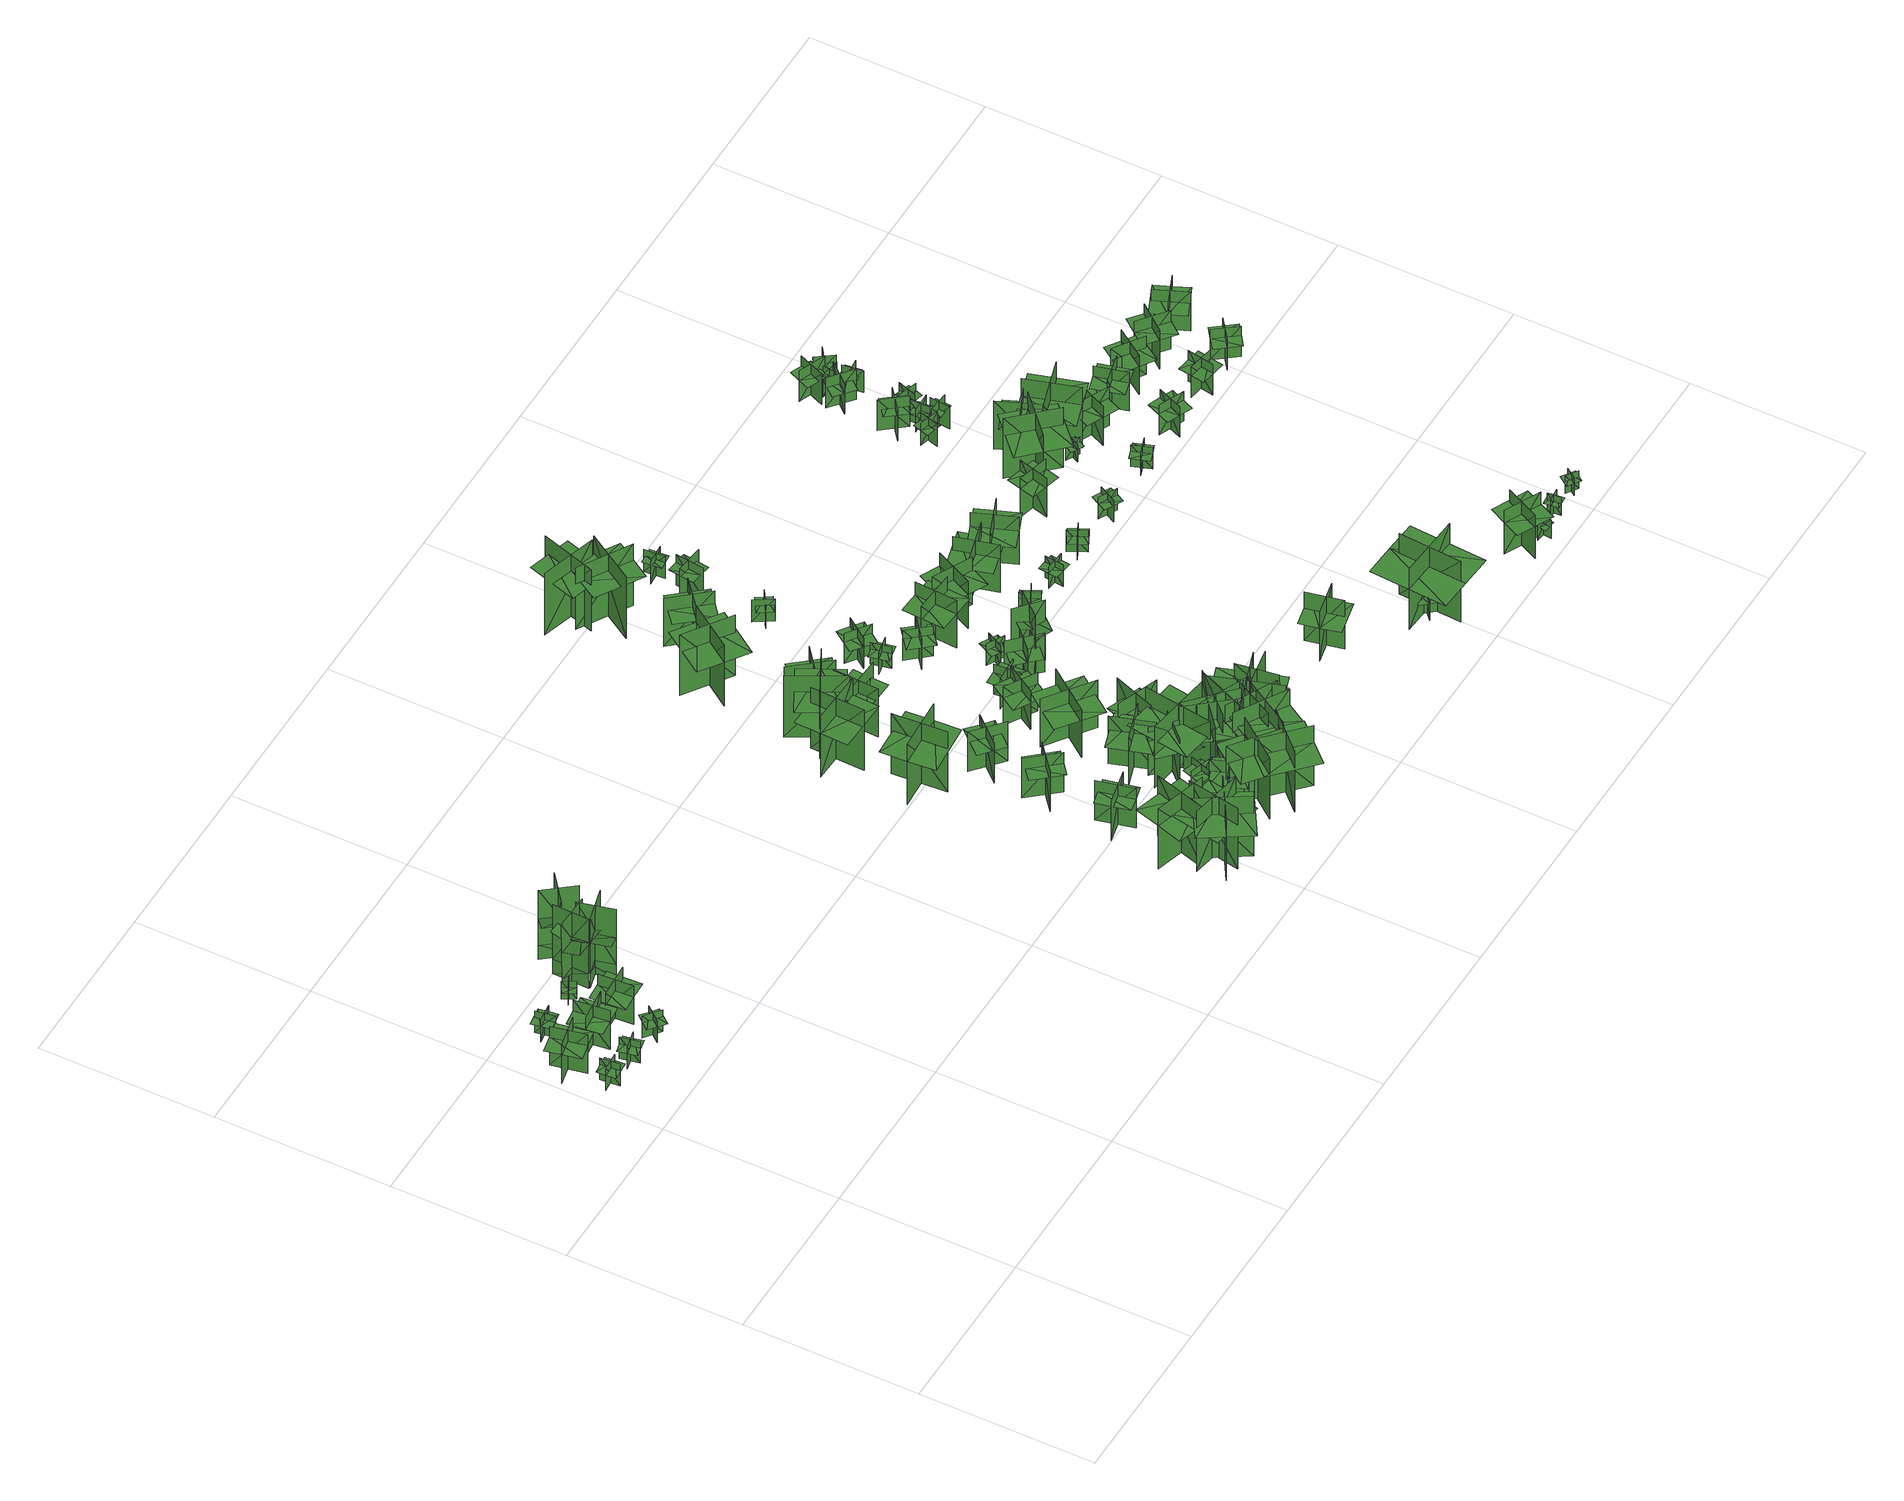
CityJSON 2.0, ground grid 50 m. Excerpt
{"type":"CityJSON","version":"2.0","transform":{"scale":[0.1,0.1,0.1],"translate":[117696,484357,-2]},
"CityObjects":{
"tree1":{"type":"SolitaryVegetationObject","geometry":[{"type":"MultiSurface","lod":"1","boundaries":[[[0,1,2]],[[0,2,3]],[[4,5,6]],[[4,6,7]],[[8,9,10]],[[8,10,11]],[[8,11,12]],[[8,12,13]]]}]},
"tree2":{"type":"SolitaryVegetationObject","geometry":[{"type":"MultiSurface","lod":"1","boundaries":[[[14,15,16]],[[14,16,17]],[[18,19,20]],[[18,20,21]],[[22,23,24]],[[22,24,25]],[[22,25,26]],[[22,26,27]]]}]},
"tree3":{"type":"SolitaryVegetationObject","geometry":[{"type":"MultiSurface","lod":"1","boundaries":[[[28,29,30]],[[28,30,31]],[[32,33,34]],[[32,34,35]],[[36,37,38]],[[36,38,39]],[[36,39,40]],[[36,40,41]]]}]},
"tree4":{"type":"SolitaryVegetationObject","geometry":[{"type":"MultiSurface","lod":"1","boundaries":[[[42,43,44]],[[42,44,45]],[[46,47,48]],[[46,48,49]],[[50,51,52]],[[50,52,53]],[[50,53,54]],[[50,54,55]]]}]},
"tree5":{"type":"SolitaryVegetationObject","geometry":[{"type":"MultiSurface","lod":"1","boundaries":[[[56,57,58]],[[56,58,59]],[[60,61,62]],[[60,62,63]],[[64,65,66]],[[64,66,67]],[[64,67,68]],[[64,68,69]]]}]},
"tree6":{"type":"SolitaryVegetationObject","geometry":[{"type":"MultiSurface","lod":"1","boundaries":[[[70,71,72]],[[70,72,73]],[[74,75,76]],[[74,76,77]],[[78,79,80]],[[78,80,81]],[[78,81,82]],[[78,82,83]]]}]},
"tree7":{"type":"SolitaryVegetationObject","geometry":[{"type":"MultiSurface","lod":"1","boundaries":[[[84,85,86]],[[84,86,87]],[[88,89,90]],[[88,90,91]],[[92,93,94]],[[92,94,95]],[[92,95,96]],[[92,96,97]]]}]},
"tree8":{"type":"SolitaryVegetationObject","geometry":[{"type":"MultiSurface","lod":"1","boundaries":[[[98,99,100]],[[98,100,101]],[[102,103,104]],[[102,104,105]],[[106,107,108]],[[106,108,109]],[[106,110,111]],[[106,111,107]]]}]},
"tree9":{"type":"SolitaryVegetationObject","geometry":[{"type":"MultiSurface","lod":"1","boundaries":[[[112,113,114]],[[112,114,115]],[[116,117,118]],[[116,118,119]],[[120,121,117]],[[120,117,116]],[[122,123,113]],[[122,113,112]],[[124,125,126]],[[124,126,127]],[[128,129,130]],[[128,130,131]]]}]},
"tree10":{"type":"SolitaryVegetationObject","geometry":[{"type":"MultiSurface","lod":"1","boundaries":[[[132,133,134]],[[132,134,135]],[[136,137,138]],[[136,138,139]],[[140,141,137]],[[140,137,136]],[[142,143,133]],[[142,133,132]],[[144,145,146]],[[144,146,147]],[[148,149,150]],[[148,150,151]]]}]},
"tree11":{"type":"SolitaryVegetationObject","geometry":[{"type":"MultiSurface","lod":"1","boundaries":[[[152,153,154]],[[152,154,155]],[[156,157,158]],[[156,158,159]],[[160,161,157]],[[160,157,156]],[[162,163,153]],[[162,153,152]],[[164,165,166]],[[164,166,167]],[[168,169,170]],[[168,170,171]]]}]},
"tree12":{"type":"SolitaryVegetationObject","geometry":[{"type":"MultiSurface","lod":"1","boundaries":[[[172,173,174]],[[172,174,175]],[[176,177,178]],[[176,178,179]],[[180,181,182]],[[180,182,183]],[[180,183,184]],[[180,184,185]]]}]},
"tree13":{"type":"SolitaryVegetationObject","geometry":[{"type":"MultiSurface","lod":"1","boundaries":[[[186,187,188]],[[186,188,189]],[[190,191,192]],[[190,192,193]],[[194,195,196]],[[194,196,197]],[[194,197,198]],[[194,198,199]]]}]},
"tree14":{"type":"SolitaryVegetationObject","geometry":[{"type":"MultiSurface","lod":"1","boundaries":[[[200,201,202]],[[200,202,203]],[[204,205,206]],[[204,206,207]],[[208,209,210]],[[208,210,211]],[[208,211,212]],[[208,212,213]]]}]},
"tree15":{"type":"SolitaryVegetationObject","geometry":[{"type":"MultiSurface","lod":"1","boundaries":[[[214,215,216]],[[214,216,217]],[[218,219,220]],[[218,220,221]],[[222,223,224]],[[222,224,225]],[[222,225,226]],[[222,226,227]]]}]},
"tree16":{"type":"SolitaryVegetationObject","geometry":[{"type":"MultiSurface","lod":"1","boundaries":[[[228,229,230]],[[228,230,231]],[[232,233,234]],[[232,234,235]],[[236,237,238]],[[236,238,239]],[[236,240,241]],[[236,241,237]]]}]},
"tree17":{"type":"SolitaryVegetationObject","geometry":[{"type":"MultiSurface","lod":"1","boundaries":[[[242,243,244]],[[242,244,245]],[[246,247,248]],[[246,248,249]],[[250,251,252]],[[250,252,253]],[[250,253,254]],[[250,254,255]]]}]},
"tree18":{"type":"SolitaryVegetationObject","geometry":[{"type":"MultiSurface","lod":"1","boundaries":[[[256,257,258]],[[256,258,259]],[[260,261,262]],[[260,262,263]],[[264,265,266]],[[264,266,267]],[[264,268,269]],[[264,269,265]]]}]},
"tree19":{"type":"SolitaryVegetationObject","geometry":[{"type":"MultiSurface","lod":"1","boundaries":[[[270,271,272]],[[270,272,273]],[[274,275,276]],[[274,276,277]],[[278,279,280]],[[278,280,281]],[[278,281,282]],[[278,282,283]]]}]},
"tree20":{"type":"SolitaryVegetationObject","geometry":[{"type":"MultiSurface","lod":"1","boundaries":[[[284,285,286]],[[284,286,287]],[[288,289,290]],[[288,290,291]],[[292,293,294]],[[292,294,295]],[[292,296,297]],[[292,297,293]]]}]},
"tree21":{"type":"SolitaryVegetationObject","geometry":[{"type":"MultiSurface","lod":"1","boundaries":[[[298,299,300]],[[298,300,301]],[[302,303,304]],[[302,304,305]],[[306,307,308]],[[306,308,309]],[[306,309,310]],[[306,310,311]]]}]},
"tree22":{"type":"SolitaryVegetationObject","geometry":[{"type":"MultiSurface","lod":"1","boundaries":[[[312,313,314]],[[312,314,315]],[[316,317,318]],[[316,318,319]],[[320,321,322]],[[320,322,323]],[[320,324,325]],[[320,325,321]]]}]},
"tree23":{"type":"SolitaryVegetationObject","geometry":[{"type":"MultiSurface","lod":"1","boundaries":[[[326,327,328]],[[326,328,329]],[[330,331,332]],[[330,332,333]],[[334,335,336]],[[334,336,337]],[[334,337,338]],[[334,338,339]]]}]},
"tree24":{"type":"SolitaryVegetationObject","geometry":[{"type":"MultiSurface","lod":"1","boundaries":[[[340,341,342]],[[340,342,343]],[[344,345,346]],[[344,346,347]],[[348,349,350]],[[348,350,351]],[[348,351,352]],[[348,352,353]]]}]},
"tree25":{"type":"SolitaryVegetationObject","geometry":[{"type":"MultiSurface","lod":"1","boundaries":[[[354,355,356]],[[354,356,357]],[[358,359,360]],[[358,360,361]],[[362,363,364]],[[362,364,365]],[[362,365,366]],[[362,366,367]]]}]},
"tree26":{"type":"SolitaryVegetationObject","geometry":[{"type":"MultiSurface","lod":"1","boundaries":[[[368,369,370]],[[368,370,371]],[[372,373,374]],[[372,374,375]],[[376,377,378]],[[376,378,379]],[[376,379,380]],[[376,380,381]]]}]},
"tree27":{"type":"SolitaryVegetationObject","geometry":[{"type":"MultiSurface","lod":"1","boundaries":[[[382,383,384]],[[382,384,385]],[[386,387,388]],[[386,388,389]],[[390,391,392]],[[390,392,393]],[[390,394,395]],[[390,395,391]]]}]},
"tree28":{"type":"SolitaryVegetationObject","geometry":[{"type":"MultiSurface","lod":"1","boundaries":[[[396,397,398]],[[396,398,399]],[[400,401,402]],[[400,402,403]],[[404,405,406]],[[404,406,407]],[[404,405,408]],[[404,408,409]]]}]},
"tree29":{"type":"SolitaryVegetationObject","geometry":[{"type":"MultiSurface","lod":"1","boundaries":[[[410,411,412]],[[410,412,413]],[[414,415,416]],[[414,416,417]],[[418,419,420]],[[418,420,421]],[[418,422,423]],[[418,423,419]]]}]},
"tree30":{"type":"SolitaryVegetationObject","geometry":[{"type":"MultiSurface","lod":"1","boundaries":[[[424,425,426]],[[424,426,427]],[[428,429,430]],[[428,430,431]],[[432,433,434]],[[432,434,435]],[[432,435,436]],[[432,436,437]]]}]},
"tree31":{"type":"SolitaryVegetationObject","geometry":[{"type":"MultiSurface","lod":"1","boundaries":[[[438,439,440]],[[438,440,441]],[[442,443,444]],[[442,444,445]],[[446,447,448]],[[446,448,449]],[[446,449,450]],[[446,450,451]]]}]},
"tree32":{"type":"SolitaryVegetationObject","geometry":[{"type":"MultiSurface","lod":"1","boundaries":[[[452,453,454]],[[452,454,455]],[[456,457,458]],[[456,458,459]],[[460,461,462]],[[460,462,463]],[[460,463,464]],[[460,464,465]]]}]},
"tree33":{"type":"SolitaryVegetationObject","geometry":[{"type":"MultiSurface","lod":"1","boundaries":[[[466,467,468]],[[466,468,469]],[[470,471,472]],[[470,472,473]],[[474,475,476]],[[474,476,477]],[[474,478,479]],[[474,479,475]]]}]},
"tree34":{"type":"SolitaryVegetationObject","geometry":[{"type":"MultiSurface","lod":"1","boundaries":[[[480,481,482]],[[480,482,483]],[[484,485,486]],[[484,486,487]],[[488,489,490]],[[488,490,491]],[[488,491,492]],[[488,492,493]]]}]},
"tree35":{"type":"SolitaryVegetationObject","geometry":[{"type":"MultiSurface","lod":"1","boundaries":[[[494,495,496]],[[494,496,497]],[[498,499,500]],[[498,500,501]],[[502,503,504]],[[502,504,505]],[[502,506,507]],[[502,507,503]]]}]},
"tree36":{"type":"SolitaryVegetationObject","geometry":[{"type":"MultiSurface","lod":"1","boundaries":[[[508,509,510]],[[508,510,511]],[[512,513,514]],[[512,514,515]],[[516,517,518]],[[516,518,519]],[[516,519,520]],[[516,520,521]]]}]},
"tree37":{"type":"SolitaryVegetationObject","geometry":[{"type":"MultiSurface","lod":"1","boundaries":[[[522,523,524]],[[522,524,525]],[[526,527,528]],[[526,528,529]],[[530,531,532]],[[530,532,533]],[[530,533,534]],[[530,534,535]]]}]},
"tree38":{"type":"SolitaryVegetationObject","geometry":[{"type":"MultiSurface","lod":"1","boundaries":[[[536,537,538]],[[536,538,539]],[[540,541,542]],[[540,542,543]],[[544,545,546]],[[544,546,547]],[[544,545,548]],[[544,548,549]]]}]},
"tree39":{"type":"SolitaryVegetationObject","geometry":[{"type":"MultiSurface","lod":"1","boundaries":[[[550,551,552]],[[550,552,553]],[[554,555,556]],[[554,556,557]],[[558,559,560]],[[558,560,561]],[[558,561,562]],[[558,562,563]]]}]},
"tree40":{"type":"SolitaryVegetationObject","geometry":[{"type":"MultiSurface","lod":"1","boundaries":[[[564,565,566]],[[564,566,567]],[[568,569,570]],[[568,570,571]],[[572,573,574]],[[572,574,575]],[[572,575,576]],[[572,576,577]]]}]},
"tree41":{"type":"SolitaryVegetationObject","geometry":[{"type":"MultiSurface","lod":"1","boundaries":[[[578,579,580]],[[578,580,581]],[[582,583,584]],[[582,584,585]],[[586,587,588]],[[586,588,589]],[[586,589,590]],[[586,590,591]]]}]},
"tree42":{"type":"SolitaryVegetationObject","geometry":[{"type":"MultiSurface","lod":"1","boundaries":[[[592,593,594]],[[592,594,595]],[[596,597,598]],[[596,598,599]],[[600,601,602]],[[600,602,603]],[[600,603,604]],[[600,604,605]]]}]},
"tree43":{"type":"SolitaryVegetationObject","geometry":[{"type":"MultiSurface","lod":"1","boundaries":[[[606,607,608]],[[606,608,609]],[[610,611,612]],[[610,612,613]],[[614,615,611]],[[614,611,610]],[[616,617,607]],[[616,607,606]],[[606,607,618]],[[606,618,619]],[[606,620,621]],[[606,621,607]]]}]},
"tree44":{"type":"SolitaryVegetationObject","geometry":[{"type":"MultiSurface","lod":"1","boundaries":[[[622,623,624]],[[622,624,625]],[[626,627,628]],[[626,628,629]],[[630,631,632]],[[630,632,633]],[[630,634,635]],[[630,635,631]]]}]},
"tree45":{"type":"SolitaryVegetationObject","geometry":[{"type":"MultiSurface","lod":"1","boundaries":[[[636,637,638]],[[636,638,639]],[[640,641,642]],[[640,642,643]],[[644,645,646]],[[644,646,647]],[[644,647,648]],[[644,648,649]]]}]},
"tree46":{"type":"SolitaryVegetationObject","geometry":[{"type":"MultiSurface","lod":"1","boundaries":[[[650,651,652]],[[650,652,653]],[[654,655,656]],[[654,656,657]],[[658,659,660]],[[658,660,661]],[[658,661,662]],[[658,662,663]]]}]},
"tree47":{"type":"SolitaryVegetationObject","geometry":[{"type":"MultiSurface","lod":"1","boundaries":[[[664,665,666]],[[664,666,667]],[[668,669,670]],[[668,670,671]],[[672,673,674]],[[672,674,675]],[[672,676,677]],[[672,677,673]]]}]},
"tree48":{"type":"SolitaryVegetationObject","geometry":[{"type":"MultiSurface","lod":"1","boundaries":[[[678,679,680]],[[678,680,681]],[[682,683,684]],[[682,684,685]],[[686,687,688]],[[686,688,689]],[[686,689,690]],[[686,690,691]]]}]},
"tree49":{"type":"SolitaryVegetationObject","geometry":[{"type":"MultiSurface","lod":"1","boundaries":[[[692,693,694]],[[692,694,695]],[[696,697,698]],[[696,698,699]],[[700,701,702]],[[700,702,703]],[[700,704,705]],[[700,705,701]]]}]},
"tree50":{"type":"SolitaryVegetationObject","geometry":[{"type":"MultiSurface","lod":"1","boundaries":[[[706,707,708]],[[706,708,709]],[[710,711,712]],[[710,712,713]],[[714,715,716]],[[714,716,717]],[[714,717,718]],[[714,718,719]]]}]},
"tree51":{"type":"SolitaryVegetationObject","geometry":[{"type":"MultiSurface","lod":"1","boundaries":[[[720,721,722]],[[720,722,723]],[[724,725,726]],[[724,726,727]],[[728,729,730]],[[728,730,731]],[[728,731,732]],[[728,732,733]]]}]},
"tree52":{"type":"SolitaryVegetationObject","geometry":[{"type":"MultiSurface","lod":"1","boundaries":[[[734,735,736]],[[734,736,737]],[[738,739,740]],[[738,740,741]],[[742,743,739]],[[742,739,738]],[[744,745,735]],[[744,735,734]],[[746,747,748]],[[746,748,749]],[[750,751,752]],[[750,752,753]]]}]},
"tree53":{"type":"SolitaryVegetationObject","geometry":[{"type":"MultiSurface","lod":"1","boundaries":[[[754,755,756]],[[754,756,757]],[[758,759,760]],[[758,760,761]],[[762,763,764]],[[762,764,765]],[[762,766,767]],[[762,767,763]]]}]},
"tree54":{"type":"SolitaryVegetationObject","geometry":[{"type":"MultiSurface","lod":"1","boundaries":[[[768,769,770]],[[768,770,771]],[[772,773,774]],[[772,774,775]],[[776,777,778]],[[776,778,779]],[[776,779,780]],[[776,780,781]]]}]},
"tree55":{"type":"SolitaryVegetationObject","geometry":[{"type":"MultiSurface","lod":"1","boundaries":[[[782,783,784]],[[782,784,785]],[[786,787,788]],[[786,788,789]],[[790,791,792]],[[790,792,793]],[[790,794,795]],[[790,795,791]]]}]},
"tree56":{"type":"SolitaryVegetationObject","geometry":[{"type":"MultiSurface","lod":"1","boundaries":[[[796,797,798]],[[796,798,799]],[[800,801,802]],[[800,802,803]],[[804,805,806]],[[804,806,807]],[[804,808,809]],[[804,809,805]]]}]},
"tree57":{"type":"SolitaryVegetationObject","geometry":[{"type":"MultiSurface","lod":"1","boundaries":[[[810,811,812]],[[810,812,813]],[[814,815,816]],[[814,816,817]],[[818,819,820]],[[818,820,821]],[[818,821,822]],[[818,822,823]]]}]},
"tree58":{"type":"SolitaryVegetationObject","geometry":[{"type":"MultiSurface","lod":"1","boundaries":[[[824,825,826]],[[824,826,827]],[[828,829,830]],[[828,830,831]],[[832,833,834]],[[832,834,835]],[[832,835,836]],[[832,836,837]]]}]},
"tree59":{"type":"SolitaryVegetationObject","geometry":[{"type":"MultiSurface","lod":"1","boundaries":[[[838,839,840]],[[838,840,841]],[[842,843,844]],[[842,844,845]],[[846,847,848]],[[846,848,849]],[[846,850,851]],[[846,851,847]]]}]},
"tree60":{"type":"SolitaryVegetationObject","geometry":[{"type":"MultiSurface","lod":"1","boundaries":[[[852,853,854]],[[852,854,855]],[[856,857,858]],[[856,858,859]],[[860,861,862]],[[860,862,863]],[[860,863,864]],[[860,864,865]]]}]},
"tree61":{"type":"SolitaryVegetationObject","geometry":[{"type":"MultiSurface","lod":"1","boundaries":[[[866,867,868]],[[866,868,869]],[[870,871,872]],[[870,872,873]],[[874,875,876]],[[874,876,877]],[[874,877,878]],[[874,878,879]]]}]},
"tree62":{"type":"SolitaryVegetationObject","geometry":[{"type":"MultiSurface","lod":"1","boundaries":[[[880,881,882]],[[880,882,883]],[[884,885,886]],[[884,886,887]],[[888,889,890]],[[888,890,891]],[[888,891,892]],[[888,892,893]]]}]},
"tree63":{"type":"SolitaryVegetationObject","geometry":[{"type":"MultiSurface","lod":"1","boundaries":[[[894,895,896]],[[894,896,897]],[[898,899,900]],[[898,900,901]],[[902,903,904]],[[902,904,905]],[[902,905,906]],[[902,906,907]]]}]},
"tree64":{"type":"SolitaryVegetationObject","geometry":[{"type":"MultiSurface","lod":"1","boundaries":[[[908,909,910]],[[908,910,911]],[[912,913,914]],[[912,914,915]],[[916,917,918]],[[916,918,919]],[[916,919,920]],[[916,920,921]]]}]},
"tree65":{"type":"SolitaryVegetationObject","geometry":[{"type":"MultiSurface","lod":"1","boundaries":[[[922,923,924]],[[922,924,925]],[[926,927,928]],[[926,928,929]],[[930,931,932]],[[930,932,933]],[[930,933,934]],[[930,934,935]]]}]},
"tree66":{"type":"SolitaryVegetationObject","geometry":[{"type":"MultiSurface","lod":"1","boundaries":[[[936,937,938]],[[936,938,939]],[[940,941,942]],[[940,942,943]],[[944,945,946]],[[944,946,947]],[[944,947,948]],[[944,948,949]]]}]},
"tree67":{"type":"SolitaryVegetationObject","geometry":[{"type":"MultiSurface","lod":"1","boundaries":[[[950,951,952]],[[950,952,953]],[[954,955,956]],[[954,956,957]],[[958,959,960]],[[958,960,961]],[[958,961,962]],[[958,962,963]]]}]},
"tree68":{"type":"SolitaryVegetationObject","geometry":[{"type":"MultiSurface","lod":"1","boundaries":[[[964,965,966]],[[964,966,967]],[[968,969,970]],[[968,970,971]],[[972,973,974]],[[972,974,975]],[[972,975,976]],[[972,976,977]]]}]},
"tree69":{"type":"SolitaryVegetationObject","geometry":[{"type":"MultiSurface","lod":"1","boundaries":[[[978,979,980]],[[978,980,981]],[[982,983,984]],[[982,984,985]],[[986,987,988]],[[986,988,989]],[[986,989,990]],[[986,990,991]]]}]},
"tree70":{"type":"SolitaryVegetationObject","geometry":[{"type":"MultiSurface","lod":"1","boundaries":[[[992,993,994]],[[992,994,995]],[[996,997,998]],[[996,998,999]],[[1000,1001,1002]],[[1000,1002,1003]],[[1000,1003,1004]],[[1000,1004,1005]]]}]},
"tree71":{"type":"SolitaryVegetationObject","geometry":[{"type":"MultiSurface","lod":"1","boundaries":[[[1006,1007,1008]],[[1006,1008,1009]],[[1010,1011,1012]],[[1010,1012,1013]],[[1014,1015,1016]],[[1014,1016,1017]],[[1014,1017,1018]],[[1014,1018,1019]]]}]},
"tree72":{"type":"SolitaryVegetationObject","geometry":[{"type":"MultiSurface","lod":"1","boundaries":[[[1020,1021,1022]],[[1020,1022,1023]],[[1024,1025,1026]],[[1024,1026,1027]],[[1028,1029,1030]],[[1028,1030,1031]],[[1028,1031,1032]],[[1028,1032,1033]]]}]},
"tree73":{"type":"SolitaryVegetationObject","geometry":[{"type":"MultiSurface","lod":"1","boundaries":[[[1034,1035,1036]],[[1034,1036,1037]],[[1038,1039,1040]],[[1038,1040,1041]],[[1042,1043,1044]],[[1042,1044,1045]],[[1042,1045,1046]],[[1042,1046,1047]]]}]},
"tree74":{"type":"SolitaryVegetationObject","geometry":[{"type":"MultiSurface","lod":"1","boundaries":[[[1048,1049,1050]],[[1048,1050,1051]],[[1052,1053,1054]],[[1052,1054,1055]],[[1056,1057,1058]],[[1056,1058,1059]],[[1056,1059,1060]],[[1056,1060,1061]]]}]},
"tree75":{"type":"SolitaryVegetationObject","geometry":[{"type":"MultiSurface","lod":"1","boundaries":[[[1062,1063,1064]],[[1062,1064,1065]],[[1066,1067,1068]],[[1066,1068,1069]],[[1070,1071,1072]],[[1070,1072,1073]],[[1070,1073,1074]],[[1070,1074,1075]]]}]},
"tree76":{"type":"SolitaryVegetationObject","geometry":[{"type":"MultiSurface","lod":"1","boundaries":[[[1076,1077,1078]],[[1076,1078,1079]],[[1080,1081,1082]],[[1080,1082,1083]],[[1084,1085,1086]],[[1084,1086,1087]],[[1084,1088,1089]],[[1084,1089,1085]]]}]},
"tree77":{"type":"SolitaryVegetationObject","geometry":[{"type":"MultiSurface","lod":"1","boundaries":[[[1090,1091,1092]],[[1090,1092,1093]],[[1094,1095,1096]],[[1094,1096,1097]],[[1098,1099,1100]],[[1098,1100,1101]],[[1098,1101,1102]],[[1098,1102,1103]]]}]},
"tree78":{"type":"SolitaryVegetationObject","geometry":[{"type":"MultiSurface","lod":"1","boundaries":[[[1104,1105,1106]],[[1104,1106,1107]],[[1108,1109,1110]],[[1108,1110,1111]],[[1112,1113,1114]],[[1112,1114,1115]],[[1112,1115,1116]],[[1112,1116,1117]]]}]},
"tree79":{"type":"SolitaryVegetationObject","geometry":[{"type":"MultiSurface","lod":"1","boundaries":[[[1118,1119,1120]],[[1118,1120,1121]],[[1122,1123,1124]],[[1122,1124,1125]],[[1126,1127,1128]],[[1126,1128,1129]],[[1126,1129,1130]],[[1126,1130,1131]]]}]},
"tree80":{"type":"SolitaryVegetationObject","geometry":[{"type":"MultiSurface","lod":"1","boundaries":[[[1132,1133,1134]],[[1132,1134,1135]],[[1136,1137,1138]],[[1136,1138,1139]],[[1140,1141,1142]],[[1140,1142,1143]],[[1140,1143,1144]],[[1140,1144,1145]]]}]},
"tree81":{"type":"SolitaryVegetationObject","geometry":[{"type":"MultiSurface","lod":"1","boundaries":[[[1146,1147,1148]],[[1146,1148,1149]],[[1150,1151,1152]],[[1150,1152,1153]],[[1154,1155,1156]],[[1154,1156,1157]],[[1154,1157,1158]],[[1154,1158,1159]]]}]},
"tree82":{"type":"SolitaryVegetationObject","geometry":[{"type":"MultiSurface","lod":"1","boundaries":[[[1160,1161,1162]],[[1160,1162,1163]],[[1164,1165,1166]],[[1164,1166,1167]],[[1168,1169,1170]],[[1168,1170,1171]],[[1168,1171,1172]],[[1168,1172,1173]]]}]},
"tree83":{"type":"SolitaryVegetationObject","geometry":[{"type":"MultiSurface","lod":"1","boundaries":[[[1174,1175,1176]],[[1174,1176,1177]],[[1178,1179,1180]],[[1178,1180,1181]],[[1182,1183,1184]],[[1182,1184,1185]],[[1182,1185,1186]],[[1182,1186,1187]]]}]},
"tree84":{"type":"SolitaryVegetationObject","geometry":[{"type":"MultiSurface","lod":"1","boundaries":[[[1188,1189,1190]],[[1188,1190,1191]],[[1192,1193,1194]],[[1192,1194,1195]],[[1196,1197,1198]],[[1196,1198,1199]],[[1196,1199,1200]],[[1196,1200,1201]]]}]},
"tree85":{"type":"SolitaryVegetationObject","geometry":[{"type":"MultiSurface","lod":"1","boundaries":[[[1202,1203,1204]],[[1202,1204,1205]],[[1206,1207,1208]],[[1206,1208,1209]],[[1210,1211,1212]],[[1210,1212,1213]],[[1210,1214,1215]],[[1210,1215,1211]]]}]},
"tree86":{"type":"SolitaryVegetationObject","geometry":[{"type":"MultiSurface","lod":"1","boundaries":[[[1216,1217,1218]],[[1216,1218,1219]],[[1220,1221,1222]],[[1220,1222,1223]],[[1224,1225,1226]],[[1224,1226,1227]],[[1224,1227,1228]],[[1224,1228,1229]]]}]},
"tree87":{"type":"SolitaryVegetationObject","geometry":[{"type":"MultiSurface","lod":"1","boundaries":[[[1230,1231,1232]],[[1230,1232,1233]],[[1234,1235,1236]],[[1234,1236,1237]],[[1238,1239,1240]],[[1238,1240,1241]],[[1238,1241,1242]],[[1238,1242,1243]]]}]},
"tree88":{"type":"SolitaryVegetationObject","geometry":[{"type":"MultiSurface","lod":"1","boundaries":[[[1244,1245,1246]],[[1244,1246,1247]],[[1248,1249,1250]],[[1248,1250,1251]],[[1252,1253,1254]],[[1252,1254,1255]],[[1252,1255,1256]],[[1252,1256,1257]]]}]},
"tree89":{"type":"SolitaryVegetationObject","geometry":[{"type":"MultiSurface","lod":"1","boundaries":[[[1258,1259,1260]],[[1258,1260,1261]],[[1262,1263,1264]],[[1262,1264,1265]],[[1266,1267,1268]],[[1266,1268,1269]],[[1266,1269,1270]],[[1266,1270,1271]]]}]},
"tree90":{"type":"SolitaryVegetationObject","geometry":[{"type":"MultiSurface","lod":"1","boundaries":[[[1272,1273,1274]],[[1272,1274,1275]],[[1276,1277,1278]],[[1276,1278,1279]],[[1280,1281,1282]],[[1280,1282,1283]],[[1280,1283,1284]],[[1280,1284,1285]]]}]},
"tree91":{"type":"SolitaryVegetationObject","geometry":[{"type":"MultiSurface","lod":"1","boundaries":[[[1286,1287,1288]],[[1286,1288,1289]],[[1290,1291,1292]],[[1290,1292,1293]],[[1294,1295,1296]],[[1294,1296,1297]],[[1294,1297,1298]],[[1294,1298,1299]]]}]},
"tree92":{"type":"SolitaryVegetationObject","geometry":[{"type":"MultiSurface","lod":"1","boundaries":[[[1300,1301,1302]],[[1300,1302,1303]],[[1304,1305,1306]],[[1304,1306,1307]],[[1308,1309,1310]],[[1308,1310,1311]],[[1308,1311,1312]],[[1308,1312,1313]]]}]},
"tree93":{"type":"SolitaryVegetationObject","geometry":[{"type":"MultiSurface","lod":"1","boundaries":[[[1314,1315,1316]],[[1314,1316,1317]],[[1318,1319,1320]],[[1318,1320,1321]],[[1322,1323,1324]],[[1322,1324,1325]],[[1322,1325,1326]],[[1322,1326,1327]]]}]},
"tree94":{"type":"SolitaryVegetationObject","geometry":[{"type":"MultiSurface","lod":"1","boundaries":[[[1328,1329,1330]],[[1328,1330,1331]],[[1332,1333,1334]],[[1332,1334,1335]],[[1336,1337,1338]],[[1336,1338,1339]],[[1336,1339,1340]],[[1336,1340,1341]]]}]}
},
"vertices":[
[77,1163,11],[72,1218,11],[72,1218,88],[77,1163,88],[101,1191,11],[45,1186,11],[45,1186,88],[101,1191,88],[101,1191,66],[98,1218,66],[43,1213,66],[45,1186,66],[48,1158,66],[103,1163,66],
[111,1316,10],[14,1295,10],[14,1295,148],[111,1316,148],[56,1352,10],[77,1255,10],[77,1255,148],[56,1352,148],[56,1352,110],[7,1342,110],[28,1244,110],[77,1255,110],[125,1265,110],[105,1363,110],
[171,1157,10],[159,1211,10],[159,1211,87],[171,1157,87],[191,1188,10],[137,1176,10],[137,1176,87],[191,1188,87],[191,1188,65],[185,1215,65],[131,1203,65],[137,1176,65],[143,1149,65],[197,1161,65],
[125,1287,10],[224,1299,10],[224,1299,148],[125,1287,148],[177,1246,10],[165,1344,10],[165,1344,148],[177,1246,148],[177,1246,110],[227,1252,110],[215,1350,110],[165,1344,110],[116,1338,110],[128,1240,110],
[138,1439,10],[147,1385,10],[147,1385,87],[138,1439,87],[117,1410,10],[171,1418,10],[171,1418,87],[117,1410,87],[117,1410,65],[121,1382,65],[175,1391,65],[171,1418,65],[167,1445,65],[112,1437,65],
[288,1158,16],[245,1193,16],[245,1193,93],[288,1158,93],[284,1195,16],[249,1152,16],[249,1152,93],[284,1195,93],[284,1195,71],[263,1212,71],[228,1170,71],[249,1152,71],[271,1134,71],[306,1177,71],
[321,1289,13],[222,1283,13],[222,1283,151],[321,1289,151],[272,1333,13],[278,1234,13],[278,1234,151],[272,1333,151],[272,1333,112],[222,1330,112],[228,1230,112],[278,1234,112],[328,1237,112],[322,1336,112],
[259,1410,13],[293,1427,13],[293,1427,76],[259,1410,76],[287,1401,13],[269,1435,13],[269,1435,76],[287,1401,76],[287,1401,55],[269,1435,55],[251,1425,55],[268,1392,55],[305,1411,55],[288,1444,55],
[386,1438,68],[283,1441,68],[283,1443,262],[386,1440,262],[333,1495,68],[330,1392,68],[331,1392,262],[334,1495,262],[334,1495,16],[331,1392,16],[386,1440,16],[283,1443,16],[386,1439,163],[283,1442,163],[281,1389,181],[385,1386,181],[297,1442,193],[374,1440,193],[375,1479,204],[298,1481,204],
[393,1347,69],[366,1448,69],[368,1448,264],[394,1348,264],[432,1415,70],[332,1388,70],[333,1388,264],[433,1414,264],[433,1414,18],[333,1388,18],[394,1348,18],[368,1448,18],[394,1348,164],[367,1448,164],[316,1434,183],[343,1334,183],[371,1434,195],[391,1359,195],[429,1369,206],[409,1444,206],
[420,1467,71],[355,1548,71],[357,1549,265],[421,1468,265],[429,1544,71],[348,1480,71],[348,1479,265],[430,1544,265],[430,1544,19],[348,1479,19],[421,1468,19],[357,1549,19],[420,1467,166],[356,1549,166],[315,1516,184],[379,1435,184],[365,1537,196],[414,1477,196],[444,1501,207],[396,1562,207],
[1399,235,57],[1443,384,57],[1443,384,272],[1399,235,272],[1490,284,57],[1341,328,57],[1341,328,272],[1490,284,272],[1490,284,212],[1512,358,212],[1363,402,212],[1341,328,212],[1319,254,212],[1468,209,212],
[1493,140,59],[1411,272,59],[1411,272,274],[1493,140,274],[1517,241,59],[1386,159,59],[1386,159,274],[1517,241,274],[1517,241,214],[1476,306,214],[1345,224,214],[1386,159,214],[1427,93,214],[1558,175,214],
[1378,239,58],[1530,211,58],[1530,211,274],[1378,239,274],[1436,154,58],[1464,306,58],[1464,306,274],[1436,154,274],[1436,154,213],[1512,139,213],[1540,292,213],[1464,306,213],[1388,320,213],[1359,168,213],
[1438,294,46],[1500,372,46],[1500,372,185],[1438,294,185],[1504,301,46],[1426,363,46],[1426,363,185],[1504,301,185],[1504,301,146],[1535,340,146],[1457,402,146],[1426,363,146],[1395,324,146],[1473,262,146],
[1435,559,34],[1459,455,34],[1459,455,175],[1435,559,175],[1391,488,34],[1495,511,34],[1495,511,175],[1391,488,175],[1437,550,138],[1459,455,138],[1500,465,138],[1478,560,138],[1396,541,138],[1418,446,138],
[1356,933,20],[1345,1087,20],[1345,1087,235],[1356,933,235],[1424,1010,20],[1269,1000,20],[1269,1000,235],[1424,1010,235],[1424,1010,175],[1419,1087,175],[1264,1077,175],[1269,1000,175],[1275,922,175],[1429,933,175],
[1430,763,15],[1498,682,15],[1498,682,156],[1430,763,156],[1423,679,15],[1504,748,15],[1504,748,156],[1423,679,156],[1435,756,119],[1498,682,119],[1530,709,119],[1467,784,119],[1403,729,119],[1466,655,119],
[1327,1306,19],[1322,1151,19],[1322,1151,235],[1327,1306,235],[1251,1236,19],[1406,1231,19],[1406,1231,235],[1251,1236,235],[1251,1236,174],[1249,1158,174],[1403,1153,174],[1406,1231,174],[1408,1308,174],[1253,1313,174],
[1443,849,15],[1513,929,15],[1513,929,156],[1443,849,156],[1526,856,15],[1446,926,15],[1446,926,156],[1526,856,156],[1449,856,120],[1513,929,120],[1481,957,120],[1417,884,120],[1480,829,120],[1544,902,120],
[1683,257,24],[1646,350,24],[1646,350,162],[1683,257,162],[1710,318,24],[1617,281,24],[1617,281,162],[1710,318,162],[1710,318,123],[1691,364,123],[1599,327,123],[1617,281,123],[1636,235,123],[1728,272,123],
[1453,1346,19],[1306,1269,19],[1306,1269,239],[1453,1346,239],[1328,1384,19],[1405,1238,19],[1405,1238,239],[1328,1384,239],[1440,1340,182],[1306,1269,182],[1337,1211,182],[1471,1282,182],[1410,1397,182],[1276,1327,182],
[1762,204,24],[1640,298,24],[1640,298,240],[1762,204,240],[1750,306,24],[1655,183,24],[1655,183,240],[1750,306,240],[1750,306,179],[1688,353,179],[1594,231,179],[1655,183,179],[1717,136,179],[1811,259,179],
[1685,421,23],[1663,353,23],[1663,353,101],[1685,421,101],[1640,397,23],[1708,376,23],[1708,376,101],[1640,397,101],[1643,397,80],[1633,367,80],[1696,347,80],[1705,376,80],[1715,406,80],[1652,426,80],
[1704,138,27],[1810,251,27],[1810,251,242],[1704,138,242],[1807,141,27],[1695,247,27],[1695,247,242],[1807,141,242],[1807,141,182],[1860,197,182],[1748,303,182],[1695,247,182],[1641,191,182],[1754,84,182],
[1675,516,16],[1638,632,16],[1638,632,186],[1675,516,186],[1712,588,16],[1597,551,16],[1597,551,186],[1712,588,186],[1712,588,138],[1694,646,138],[1578,609,138],[1597,551,138],[1615,493,138],[1731,530,138],
[1521,1235,13],[1392,1241,13],[1392,1241,185],[1521,1235,185],[1451,1310,13],[1446,1180,13],[1446,1180,185],[1451,1310,185],[1510,1236,141],[1392,1241,141],[1390,1189,141],[1508,1184,141],[1513,1287,141],[1394,1292,141],
[1649,525,15],[1744,436,15],[1744,436,187],[1649,525,187],[1652,437,15],[1741,531,15],[1741,531,187],[1652,437,187],[1647,522,129],[1741,433,129],[1785,481,129],[1691,569,129],[1705,395,129],[1611,484,129],
[1402,1422,12],[1484,1321,12],[1484,1321,184],[1402,1422,184],[1392,1320,12],[1493,1402,12],[1493,1402,184],[1392,1320,184],[1409,1413,140],[1484,1321,140],[1524,1354,140],[1449,1446,140],[1369,1381,140],[1444,1289,140],
[1819,463,14],[1621,491,14],[1621,491,231],[1819,463,231],[1732,577,14],[1704,378,14],[1704,378,231],[1732,577,231],[1731,568,171],[1644,581,171],[1618,398,171],[1705,386,171],[1792,374,171],[1818,556,171],
[1812,460,18],[1688,355,18],[1688,355,235],[1812,460,235],[1708,469,18],[1708,469,235],[1813,344,235],[1813,344,18],[1708,469,167],[1656,425,167],[1740,325,167],[1792,369,167],[1844,412,167],[1760,512,167],
[1451,1588,27],[1324,1676,27],[1324,1676,242],[1451,1588,242],[1433,1689,27],[1345,1562,27],[1345,1562,242],[1433,1689,242],[1433,1689,182],[1370,1733,182],[1282,1606,182],[1345,1562,182],[1409,1518,182],[1497,1645,182],
[1529,1315,11],[1485,1298,11],[1485,1298,74],[1529,1315,74],[1495,1330,11],[1511,1286,11],[1511,1286,74],[1495,1330,74],[1525,1313,58],[1485,1298,58],[1491,1281,58],[1532,1296,58],[1519,1331,58],[1478,1316,58],
[1719,826,15],[1625,700,15],[1625,700,185],[1719,826,185],[1608,809,15],[1735,715,15],[1735,715,185],[1608,809,185],[1613,805,138],[1572,750,138],[1688,663,138],[1729,719,138],[1771,774,138],[1655,860,138],
[1751,341,19],[1892,256,19],[1892,256,238],[1751,341,238],[1783,215,19],[1868,356,19],[1868,356,238],[1783,215,238],[1763,334,182],[1892,256,182],[1926,312,182],[1796,390,182],[1729,278,182],[1858,200,182],
[1737,361,17],[1848,480,17],[1848,480,234],[1737,361,234],[1841,366,17],[1841,366,234],[1722,476,234],[1722,476,17],[1841,366,166],[1888,415,166],[1792,504,166],[1746,454,166],[1700,404,166],[1795,316,166],
[1687,631,14],[1807,587,14],[1807,587,184],[1687,631,184],[1722,557,14],[1722,557,184],[1766,677,184],[1766,677,14],[1722,557,131],[1772,539,131],[1807,635,131],[1757,653,131],[1707,672,131],[1672,576,131],
[1886,370,13],[1735,435,13],[1735,435,232],[1886,370,232],[1844,474,13],[1779,323,13],[1779,323,232],[1844,474,232],[1888,375,159],[1737,440,159],[1704,365,159],[1855,299,159],[1763,501,159],[1914,436,159],
[1870,402,17],[1798,265,17],[1798,265,232],[1870,402,232],[1771,372,17],[1908,300,17],[1908,300,232],[1771,372,232],[1771,372,172],[1735,303,172],[1872,231,172],[1908,300,172],[1944,368,172],[1807,440,172],
[1649,858,15],[1701,943,15],[1701,943,153],[1649,858,153],[1714,873,15],[1629,925,15],[1629,925,153],[1714,873,153],[1714,873,114],[1740,916,114],[1654,967,114],[1629,925,114],[1603,882,114],[1688,831,114],
[1775,335,15],[1965,399,15],[1965,399,232],[1775,335,232],[1904,273,15],[1840,463,15],[1840,463,232],[1904,273,232],[1902,280,172],[1985,308,172],[1926,483,172],[1843,455,172],[1760,427,172],[1818,253,172],
[1753,964,14],[1676,960,14],[1676,960,121],[1753,964,121],[1715,999,14],[1719,922,14],[1719,922,121],[1715,999,121],[1715,999,91],[1676,997,91],[1680,920,91],[1719,922,91],[1757,923,91],[1754,1001,91],
[1980,374,125],[1863,354,125],[1873,293,125],[1990,313,125],[1934,305,125],[1914,423,125],[1907,421,234],[1927,304,234],[1927,304,16],[1907,421,16],[1979,378,16],[1862,358,16],[1863,354,234],[1980,374,234],[1970,433,125],[1853,413,125],
[1470,1802,7],[1554,1703,7],[1554,1703,179],[1470,1802,179],[1462,1700,7],[1561,1784,7],[1561,1784,179],[1462,1700,179],[1477,1794,135],[1554,1703,135],[1593,1736,135],[1516,1827,135],[1438,1761,135],[1514,1670,135],
[1671,1265,12],[1660,1319,12],[1660,1319,89],[1671,1265,89],[1692,1295,12],[1638,1284,12],[1638,1284,89],[1692,1295,89],[1692,1295,67],[1686,1322,67],[1632,1311,67],[1638,1284,67],[1643,1257,67],[1697,1268,67],
[1631,1378,10],[1694,1332,10],[1694,1332,118],[1631,1378,118],[1639,1327,10],[1685,1390,10],[1685,1390,118],[1639,1327,118],[1639,1327,88],[1670,1304,88],[1716,1367,88],[1685,1390,88],[1653,1412,88],[1608,1350,88],
[1481,2145,4],[1433,1987,4],[1433,1987,223],[1481,2145,223],[1366,2083,4],[1525,2035,4],[1525,2035,223],[1366,2083,223],[1477,2132,167],[1433,1987,167],[1496,1968,167],[1540,2113,167],[1415,2150,167],[1371,2006,167],
[1768,998,17],[1840,923,17],[1840,923,156],[1768,998,156],[1767,931,17],[1767,931,156],[1842,1004,156],[1842,1004,17],[1767,931,112],[1797,900,112],[1857,957,112],[1827,989,112],[1797,1020,112],[1737,962,112],
[1419,2024,5],[1560,1938,5],[1560,1938,225],[1419,2024,225],[1451,1898,5],[1537,2038,5],[1537,2038,225],[1451,1898,225],[1431,2017,168],[1560,1938,168],[1594,1994,168],[1466,2073,168],[1397,1961,168],[1526,1882,168],
[1758,1195,13],[1708,1254,13],[1708,1254,121],[1758,1195,121],[1763,1246,13],[1703,1197,13],[1703,1197,121],[1763,1246,121],[1763,1246,91],[1738,1276,91],[1678,1227,91],[1703,1197,91],[1728,1167,91],[1787,1216,91],
[1795,1064,10],[1844,1038,10],[1844,1038,87],[1795,1064,87],[1806,1029,10],[1832,1078,10],[1832,1078,87],[1806,1029,87],[1806,1029,65],[1831,1016,65],[1856,1065,65],[1832,1078,65],[1807,1091,65],[1782,1042,65],
[1877,1005,61],[1817,936,61],[1816,937,232],[1875,1006,232],[1808,1000,62],[1876,941,62],[1877,941,232],[1809,1001,232],[1809,1001,16],[1877,941,16],[1875,1006,16],[1816,937,16],[1876,1005,144],[1816,937,144],[1851,907,161],[1911,975,161],[1824,946,171],[1869,998,171],[1843,1020,181],[1798,969,181],
[1693,1639,11],[1643,1607,11],[1643,1607,89],[1693,1639,89],[1647,1649,11],[1678,1599,11],[1678,1599,89],[1647,1649,89],[1688,1636,69],[1643,1607,69],[1655,1588,69],[1701,1617,69],[1676,1656,69],[1630,1627,69],
[1873,1217,12],[1751,1225,12],[1751,1225,181],[1873,1217,181],[1820,1279,12],[1812,1157,12],[1812,1157,181],[1820,1279,181],[1820,1279,134],[1759,1283,134],[1751,1161,134],[1812,1157,134],[1872,1153,134],[1880,1275,134],
[1658,1793,12],[1668,1875,12],[1668,1875,122],[1658,1793,122],[1709,1833,12],[1627,1843,12],[1627,1843,122],[1709,1833,122],[1659,1800,93],[1668,1875,93],[1636,1879,93],[1627,1804,93],[1692,1796,93],[1701,1871,93],
[1670,1968,13],[1674,1909,13],[1674,1909,91],[1670,1968,91],[1640,1932,13],[1699,1937,13],[1699,1937,91],[1640,1932,91],[1670,1963,71],[1674,1909,71],[1698,1911,71],[1694,1965,71],[1647,1961,71],[1651,1907,71],
[1964,1197,11],[1855,1251,11],[1855,1251,180],[1964,1197,180],[1938,1274,11],[1885,1165,11],[1885,1165,180],[1938,1274,180],[1938,1274,133],[1884,1301,133],[1830,1192,133],[1885,1165,133],[1939,1138,133],[1993,1247,133],
[1979,1039,16],[2028,1064,16],[2028,1064,93],[1979,1039,93],[2014,1028,16],[1988,1077,16],[1988,1077,93],[2014,1028,93],[2014,1028,71],[2038,1040,71],[2013,1089,71],[1988,1077,71],[1964,1064,71],[1989,1015,71],
[2246,408,17],[2269,306,17],[2269,306,190],[2246,408,190],[2203,340,17],[2305,363,17],[2305,363,190],[2203,340,190],[2203,340,133],[2305,363,133],[2293,418,133],[2191,396,133],[2216,285,133],[2317,307,133],
[2002,1272,13],[2032,1154,13],[2032,1154,182],[2002,1272,182],[1960,1202,13],[2078,1233,13],[2078,1233,182],[1960,1202,182],[1960,1202,135],[1976,1143,135],[2093,1174,135],[2078,1233,135],[2063,1292,135],[1945,1261,135],
[2100,1054,16],[2155,1048,16],[2155,1048,93],[2100,1054,93],[2123,1025,16],[2129,1080,16],[2129,1080,93],[2123,1025,93],[2123,1025,72],[2150,1022,72],[2156,1077,72],[2129,1080,72],[2101,1083,72],[2095,1028,72],
[2168,1240,15],[2055,1195,15],[2055,1195,184],[2168,1240,184],[2094,1273,15],[2138,1159,15],[2138,1159,184],[2094,1273,184],[2094,1273,136],[2037,1251,136],[2082,1137,136],[2138,1159,136],[2195,1181,136],[2151,1295,136],
[2438,196,42],[2476,151,42],[2476,151,124],[2438,196,124],[2435,156,42],[2480,195,42],[2480,195,124],[2435,156,124],[2435,156,101],[2454,134,101],[2499,172,101],[2480,195,101],[2461,217,101],[2416,179,101],
[2383,185,42],[2383,185,259],[2570,173,259],[2570,173,42],[2480,266,42],[2480,266,259],[2468,86,259],[2468,86,42],[2482,294,189],[2388,300,189],[2373,76,189],[2467,70,189],[2560,64,189],[2575,288,189],
[2260,1029,14],[2235,1078,14],[2235,1078,91],[2260,1029,91],[2271,1064,14],[2222,1039,14],[2222,1039,91],[2271,1064,91],[2271,1064,70],[2259,1088,70],[2210,1063,70],[2222,1039,70],[2235,1014,70],[2284,1039,70],
[2312,1175,19],[2335,1264,19],[2335,1264,158],[2312,1175,158],[2370,1210,19],[2280,1233,19],[2280,1233,158],[2370,1210,158],[2370,1210,122],[2381,1252,122],[2291,1275,122],[2280,1233,122],[2269,1190,122],[2359,1167,122],
[2408,1073,14],[2382,1024,14],[2382,1024,91],[2408,1073,91],[2373,1062,14],[2422,1036,14],[2422,1036,91],[2373,1062,91],[2373,1062,69],[2360,1037,69],[2409,1012,69],[2422,1036,69],[2434,1061,69],[2385,1086,69],
[2792,124,49],[2744,25,49],[2744,25,203],[2792,124,203],[2722,101,49],[2822,52,49],[2822,52,203],[2722,101,203],[2722,101,160],[2698,51,160],[2798,2,160],[2822,52,160],[2846,102,160],[2747,150,160],
[2489,1225,12],[2383,1338,12],[2383,1338,227],[2489,1225,227],[2493,1328,12],[2380,1222,12],[2380,1222,227],[2493,1328,227],[2493,1328,167],[2440,1384,167],[2327,1278,167],[2380,1222,167],[2434,1165,167],[2546,1272,167],
[2815,64,66],[2810,15,66],[2810,15,132],[2815,64,132],[2788,42,66],[2837,37,66],[2837,37,132],[2788,42,132],[2794,41,107],[2792,21,107],[2826,18,107],[2828,38,107],[2830,58,107],[2796,62,107],
[2417,1591,14],[2401,1535,14],[2401,1535,92],[2417,1591,92],[2384,1573,14],[2384,1573,92],[2441,1557,92],[2441,1557,14],[2384,1573,67],[2378,1549,67],[2423,1537,67],[2429,1560,67],[2436,1584,67],[2391,1596,67],
[2555,1042,15],[2607,1060,15],[2607,1060,92],[2555,1042,92],[2588,1026,15],[2570,1078,15],[2570,1078,92],[2588,1026,92],[2588,1026,71],[2614,1035,71],[2596,1087,71],[2570,1078,71],[2544,1069,71],[2562,1017,71],
[2511,1230,15],[2547,1210,15],[2547,1210,77],[2511,1230,77],[2520,1201,15],[2539,1237,15],[2539,1237,77],[2520,1201,77],[2520,1201,61],[2537,1192,61],[2556,1228,61],[2539,1237,61],[2522,1247,61],[2502,1210,61],
[2511,1290,15],[2460,1407,15],[2460,1407,186],[2511,1290,186],[2541,1366,15],[2541,1366,186],[2424,1315,186],[2424,1315,15],[2541,1366,132],[2519,1415,132],[2426,1374,132],[2447,1325,132],[2468,1276,132],[2562,1317,132],
[2429,1629,13],[2379,1693,13],[2379,1693,122],[2429,1629,122],[2435,1681,13],[2435,1681,122],[2371,1631,122],[2371,1631,13],[2435,1681,87],[2414,1708,87],[2363,1668,87],[2384,1641,87],[2405,1614,87],[2456,1654,87],
[2897,35,60],[2894,73,60],[2894,73,124],[2897,35,124],[2916,58,60],[2878,54,60],[2878,54,124],[2916,58,124],[2916,58,103],[2878,54,103],[2880,33,103],[2918,37,103],[2914,78,103],[2876,75,103],
[2420,1607,13],[2478,1608,13],[2478,1608,91],[2420,1607,91],[2447,1581,13],[2447,1581,91],[2446,1640,91],[2446,1640,13],[2447,1581,66],[2471,1582,66],[2470,1628,66],[2446,1628,66],[2422,1628,66],[2422,1581,66],
[2618,1316,11],[2469,1271,11],[2469,1271,227],[2618,1316,227],[2527,1365,11],[2572,1217,11],[2572,1217,227],[2527,1365,227],[2527,1365,166],[2453,1343,166],[2498,1194,166],[2572,1217,166],[2646,1239,166],[2601,1387,166],
[2500,1568,13],[2442,1573,13],[2442,1573,91],[2500,1568,91],[2475,1596,13],[2475,1596,91],[2470,1538,91],[2470,1538,13],[2475,1596,66],[2451,1598,66],[2447,1552,66],[2471,1550,66],[2496,1548,66],[2500,1594,66],
[2383,1842,15],[2446,1790,15],[2446,1790,123],[2383,1842,123],[2388,1790,15],[2388,1790,123],[2441,1852,123],[2441,1852,15],[2388,1790,89],[2414,1768,89],[2456,1818,89],[2430,1840,89],[2404,1862,89],[2362,1812,89],
[2466,1634,13],[2485,1689,13],[2485,1689,91],[2466,1634,91],[2500,1651,13],[2500,1651,91],[2444,1669,91],[2444,1669,13],[2500,1651,67],[2507,1674,67],[2463,1688,67],[2455,1665,67],[2448,1642,67],[2492,1628,67],
[2422,1933,13],[2391,1857,13],[2391,1857,122],[2422,1933,122],[2374,1912,13],[2374,1912,122],[2449,1881,122],[2449,1881,13],[2374,1912,88],[2361,1881,88],[2421,1856,88],[2434,1887,88],[2447,1919,88],[2387,1944,88],
[2580,1237,13],[2671,1195,13],[2671,1195,152],[2580,1237,152],[2603,1174,13],[2644,1265,13],[2644,1265,152],[2603,1174,152],[2603,1174,113],[2648,1153,113],[2690,1244,113],[2644,1265,113],[2599,1286,113],[2557,1195,113],
[2444,1889,14],[2437,1831,14],[2437,1831,92],[2444,1889,92],[2415,1866,14],[2415,1866,92],[2472,1859,92],[2472,1859,14],[2415,1866,67],[2412,1842,67],[2458,1836,67],[2461,1860,67],[2464,1884,67],[2417,1890,67],
[3001,42,59],[2970,64,59],[2970,64,122],[3001,42,122],[2996,71,59],[2974,40,59],[2974,40,122],[2996,71,122],[2996,71,102],[2974,40,102],[2991,28,102],[3013,59,102],[2979,83,102],[2957,52,102],
[2498,1820,15],[2440,1813,15],[2440,1813,92],[2498,1820,92],[2468,1843,15],[2468,1843,92],[2476,1785,92],[2476,1785,15],[2468,1843,68],[2444,1840,68],[2450,1794,68],[2474,1797,68],[2498,1800,68],[2492,1846,68],
[2458,1919,14],[2492,1872,14],[2492,1872,92],[2458,1919,92],[2452,1883,14],[2452,1883,92],[2500,1916,92],[2500,1916,14],[2452,1883,67],[2466,1863,67],[2504,1890,67],[2490,1910,67],[2476,1929,67],[2438,1903,67],
[2696,1066,20],[2767,1036,20],[2767,1036,127],[2696,1066,127],[2715,1018,20],[2745,1090,20],[2745,1090,127],[2715,1018,127],[2715,1018,97],[2751,1003,97],[2781,1075,97],[2745,1090,97],[2709,1104,97],[2679,1033,97],
[2770,1228,17],[2681,1205,17],[2681,1205,156],[2770,1228,156],[2712,1262,17],[2735,1173,17],[2735,1173,156],[2712,1262,156],[2712,1262,119],[2669,1250,119],[2692,1161,119],[2735,1173,119],[2778,1184,119],[2755,1273,119],
[2865,1195,19],[2783,1251,19],[2783,1251,157],[2865,1195,157],[2853,1260,19],[2797,1178,19],[2797,1178,157],[2853,1260,157],[2853,1260,118],[2812,1288,118],[2756,1206,118],[2797,1178,118],[2839,1150,118],[2894,1232,118],
[2884,1017,18],[2897,1094,18],[2897,1094,126],[2884,1017,126],[2926,1047,18],[2850,1060,18],[2850,1060,126],[2926,1047,126],[2926,1047,96],[2933,1085,96],[2856,1098,96],[2850,1060,96],[2844,1021,96],[2920,1009,96],
[2960,1253,20],[2898,1175,20],[2898,1175,158],[2960,1253,158],[2894,1246,20],[2972,1184,20],[2972,1184,158],[2894,1246,158],[2894,1246,119],[2863,1207,119],[2941,1145,119],[2972,1184,119],[3003,1223,119],[2925,1285,119],
[3033,1070,24],[2971,1024,24],[2971,1024,132],[3033,1070,132],[2982,1078,24],[3029,1016,24],[3029,1016,132],[2982,1078,132],[2982,1078,101],[2951,1054,101],[2998,993,101],[3029,1016,101],[3060,1039,101],[3013,1101,101],
[3011,1261,21],[3050,1170,21],[3050,1170,160],[3011,1261,160],[2986,1200,21],[3078,1239,21],[3078,1239,160],[2986,1200,160],[2986,1200,121],[3006,1154,121],[3097,1194,121],[3078,1239,121],[3058,1285,121],[2966,1246,121]
]}
